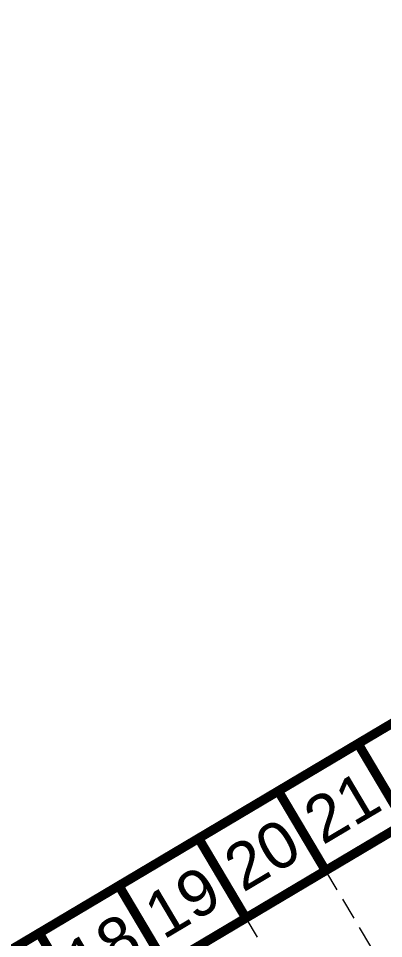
# Model space of a CAD drawing. Header units: inches. Extents: x 2527773 to 2531821, y 6906669 to 6910268.
# Drawn here: x 2528594 to 2528805, y 6909003 to 6909535 of the extents above; entities that cross this region are included whole.
import ezdxf
from ezdxf.enums import TextEntityAlignment as Align

# ---------------------------------------------------------------- set-up
doc = ezdxf.new("R2010")
doc.units = ezdxf.units.IN
doc.header["$MEASUREMENT"] = 0
doc.linetypes.add('HIDDEN', pattern=[0.009525, 0.00635, -0.003175])
doc.layers.add('BASE', color=7, linetype='Continuous')
doc.layers.add('GRID', color=254, linetype='HIDDEN')
doc.styles.get("Standard").update_dxf_attribs({"font": 'ARIAL.TTF'})

msp = doc.modelspace()

# ---------------------------------------------------------------- linework, layer by layer
at = {"layer": 'BASE', "const_width": 5.36}
for points in [[(2528870.47, 6906672.72), (2531817.24, 6908422.65), (2530723.54, 6910264.38), (2527776.77, 6908514.46)], [(2528889.08, 6906746.04), (2531744.04, 6908441.33), (2530704.89, 6910191.06), (2527850.59, 6908496.12)]]:
    msp.add_lwpolyline(points, close=True, dxfattribs=at)
for points in [[(2528817.06, 6909069.95), (2528789.72, 6909115.99)], [(2528771.02, 6909042.61), (2528743.68, 6909088.65)], [(2528724.98, 6909015.27), (2528697.63, 6909061.31)], [(2528678.93, 6908987.92), (2528651.59, 6909033.97)], [(2528632.89, 6908960.58), (2528605.55, 6909006.62)]]:
    msp.add_lwpolyline(points, dxfattribs=at)
at = {"layer": 'GRID', "color": 252, "linetype": 'HIDDEN', "lineweight": 0, "ltscale": 2000}
for p, q in [((2528771.02, 6909042.61), (2529728.13, 6907430.89)), ((2528724.98, 6909015.27), (2529682.09, 6907403.55))]:
    msp.add_line(p, q, dxfattribs=at)

# ---------------------------------------------------------------- texts
at = {"layer": 'BASE'}
for s, p in [('21', (2528780.37, 6909079.3)), ('20', (2528734.33, 6909051.96)), ('19', (2528688.28, 6909024.62)), ('18', (2528642.24, 6908997.27))]:
    msp.add_text(s, height=26.775, rotation=30.7037, dxfattribs=at).set_placement(p, align=Align.MIDDLE_CENTER)

doc.saveas('drawing.dxf')
